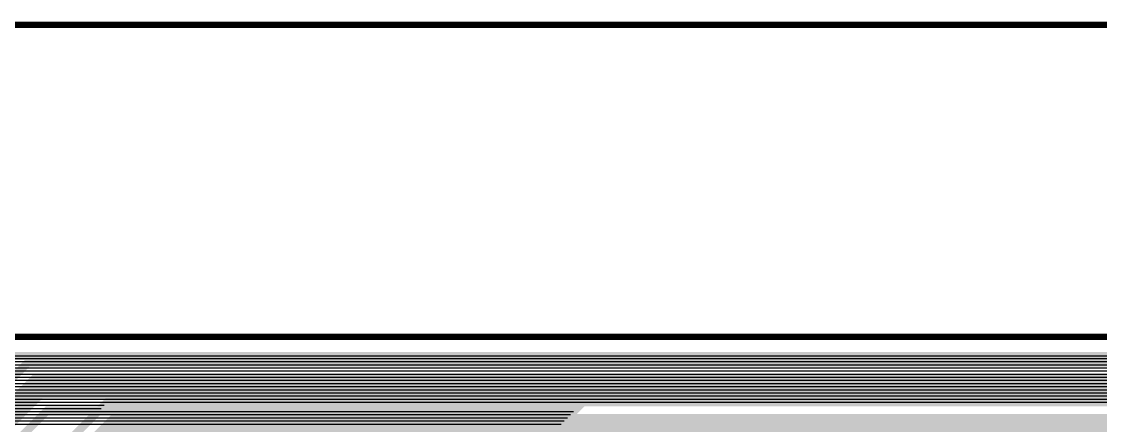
# Model space of a CAD drawing. Header units: inches. Extents: x -5.9 to 5.9, y -1.2 to 1.2.
# Drawn here: x -5.036 to -3.676, y 0.644 to 1.154 of the extents above; entities that cross this region are included whole.
import ezdxf

# ---------------------------------------------------------------- set-up
doc = ezdxf.new("R2010")
doc.units = ezdxf.units.IN
doc.layers.get('0').update_dxf_attribs({"linetype": 'CONTINUOUS'})

msp = doc.modelspace()

# ---------------------------------------------------------------- linework, layer by layer
for points, const_width in [([(-5.627949, 1.149602), (5.887799, 1.149602)], 0.008), ([(-5.627949, -1.212602), (5.887799, -1.212602), (5.887799, 0.755902), (-5.627949, 0.755902), (-5.627949, -1.212602)], 0.008), ([(-5.627949, -1.212602), (5.887799, -1.212602), (5.887799, 0.755902), (-5.627949, 0.755902), (-5.627949, -1.212602)], 0.008), ([(-5.627949, -1.212602), (5.887799, -1.212602), (5.887799, 0.755902), (-5.627949, 0.755902), (-5.627949, -1.212602)], 0.008), ([(5.745151, -1.188602), (-5.4853, -1.188602), (-5.445626, -1.148928), (-5.445626, -1.079426), (-5.494772, -1.03028), (-5.564275, -1.03028), (-5.603949, -1.069954), (-5.603949, 0.613253), (-5.564275, 0.573579), (-5.494772, 0.573579), (-5.445626, 0.622725), (-5.445626, 0.692228), (-5.4853, 0.731902), (5.745151, 0.731902)], 0.01), ([(5.745151, -1.188602), (-5.4853, -1.188602), (-5.445626, -1.148928), (-5.445626, -1.079426), (-5.494772, -1.03028), (-5.564275, -1.03028), (-5.603949, -1.069954), (-5.603949, 0.613253), (-5.564275, 0.573579), (-5.494772, 0.573579), (-5.445626, 0.622725), (-5.445626, 0.692228), (-5.4853, 0.731902), (5.745151, 0.731902)], 0.01), ([(-5.095941, -0.368926), (-5.095941, 0.655926), (-5.028367, 0.7235), (3.496485, 0.7235)], 0.01), ([(3.709059, 0.4685), (3.484059, 0.6935), (-5.015941, 0.6935), (-5.065941, 0.6435), (-5.065941, -0.3565), (-4.990941, -0.4315)], 0.03), ([(-4.478367, 0.5235), (-4.338366, 0.6635), (-5.003515, 0.6635), (-5.035941, 0.631074)], 0.01), ([(-4.983367, 0.6185), (-4.928367, 0.6735), (0.896485, 0.6735)], 0.01), ([(0.934059, 0.5935), (0.884059, 0.6435), (-4.915941, 0.6435), (-4.990941, 0.5685)], 0.03), ([(0.034059, 0.5935), (-0.015941, 0.6435), (-4.315941, 0.6435), (-4.490941, 0.4685)], 0.03)]:
    msp.add_lwpolyline(points, dxfattribs=dict(const_width=const_width))
for points in [[(-5.4853, 0.731902), (5.745151, 0.731902)], [(-5.4853, 0.731902), (5.745151, 0.731902)], [(-5.482119, 0.72872), (5.74197, 0.72872)], [(-5.482119, 0.72872), (5.74197, 0.72872)], [(-5.478182, 0.724783), (5.738033, 0.724783)], [(-5.478182, 0.724783), (5.738033, 0.724783)], [(-5.474245, 0.720846), (1.81898, 0.720846)], [(-5.474245, 0.720846), (-5.03102, 0.720846)], [(-5.470308, 0.716909), (1.815043, 0.716909)], [(-5.470308, 0.716909), (-5.034957, 0.716909)], [(-5.466371, 0.712972), (1.811106, 0.712972)], [(-5.462434, 0.709035), (1.807169, 0.709035)], [(-5.458497, 0.705098), (1.803232, 0.705098)], [(-5.45456, 0.701161), (1.799295, 0.701161)], [(-5.450623, 0.697224), (1.795358, 0.697224)], [(-5.446686, 0.693287), (1.791421, 0.693287)], [(-5.445626, 0.68935), (1.787484, 0.68935)], [(-5.445626, 0.685413), (1.783547, 0.685413)], [(-5.445626, 0.681476), (1.77961, 0.681476)], [(-5.445626, 0.677539), (1.775673, 0.677539)], [(-5.445626, 0.673602), (1.771736, 0.673602)], [(-5.445626, 0.669665), (-4.932201, 0.669665)], [(-5.445626, 0.665728), (-4.936138, 0.665728)], [(-5.445626, 0.661791), (-4.940075, 0.661791)], [(-5.445626, 0.657854), (-4.944012, 0.657854)], [(-5.445626, 0.653917), (-4.947949, 0.653917)], [(-5.013098, 0.653917), (-4.347949, 0.653917)], [(-5.009161, 0.657854), (-4.344012, 0.657854)], [(-5.005224, 0.661791), (-4.340075, 0.661791)], [(-5.445626, 0.64998), (-4.951886, 0.64998)], [(-5.445626, 0.646043), (-4.955823, 0.646043)], [(-5.020972, 0.646043), (-4.355823, 0.646043)], [(-5.017035, 0.64998), (-4.351886, 0.64998)]]:
    msp.add_lwpolyline(points)

doc.saveas('drawing.dxf')
